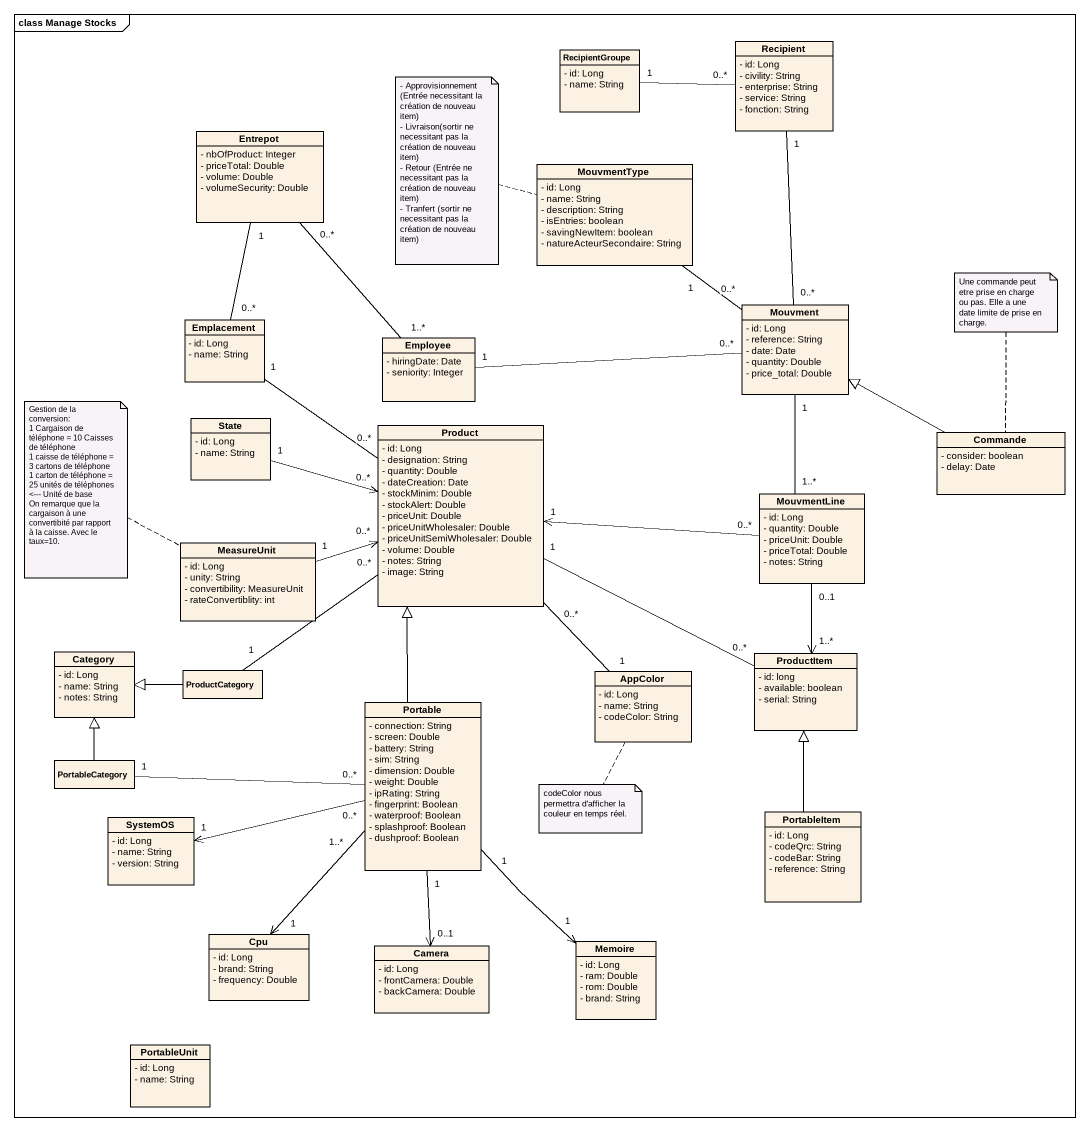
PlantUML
@startuml
mainframe class Manage Stocks
hide circle
hide empty members
skinparam classAttributeIconSize 0
class RecipientGroupe {
  - id: Long
  - name: String
}
class Recipient {
  - id: Long
  - civility: String
  - enterprise: String
  - service: String
  - fonction: String
}
class Entrepot {
  - nbOfProduct: Integer
  - priceTotal: Double
  - volume: Double
  - volumeSecurity: Double
}
class MouvmentType {
  - id: Long
  - name: String
  - description: String
  - isEntries: boolean
  - savingNewItem: boolean
  - natureActeurSecondaire: String
}
class Emplacement {
  - id: Long
  - name: String
}
class Mouvment {
  - id: Long
  - reference: String
  - date: Date
  - quantity: Double
  - price_total: Double
}
class Employee {
  - hiringDate: Date
  - seniority: Integer
}
class "State" as State_ {
  - id: Long
  - name: String
}
class Product {
  - id: Long
  - designation: String
  - quantity: Double
  - dateCreation: Date
  - stockMinim: Double
  - stockAlert: Double
  - priceUnit: Double
  - priceUnitWholesaler: Double
  - priceUnitSemiWholesaler: Double
  - volume: Double
  - notes: String
  - image: String
}
class Commande {
  - consider: boolean
  - delay: Date
}
class MouvmentLine {
  - id: Long
  - quantity: Double
  - priceUnit: Double
  - priceTotal: Double
  - notes: String
}
class MeasureUnit {
  - id: Long
  - unity: String
  - convertibility: MeasureUnit
  - rateConvertiblity: int
}
class Category {
  - id: Long
  - name: String
  - notes: String
}
class ProductItem {
  - id: long
  - available: boolean
  - serial: String
}
class ProductCategory
class AppColor {
  - id: Long
  - name: String
  - codeColor: String
}
class Portable {
  - connection: String
  - screen: Double
  - battery: String
  - sim: String
  - dimension: Double
  - weight: Double
  - ipRating: String
  - fingerprint: Boolean
  - waterproof: Boolean
  - splashproof: Boolean
  - dushproof: Boolean
}
class PortableCategory
class SystemOS {
  - id: Long
  - name: String
  - version: String
}
class PortableItem {
  - id: Long
  - codeQrc: String
  - codeBar: String
  - reference: String
}
class Cpu {
  - id: Long
  - brand: String
  - frequency: Double
}
class Camera {
  - id: Long
  - frontCamera: Double
  - backCamera: Double
}
class Memoire {
  - id: Long
  - ram: Double
  - rom: Double
  - brand: String
}
class PortableUnit {
  - id: Long
  - name: String
}
RecipientGroupe "1" -right- "0..*" Recipient
Recipient "1" -- "0..*" Mouvment
Emplacement "0..*" -up- "1" Entrepot
Emplacement "1" -- "0..*" Product
Mouvment "0..*" -up- "1" MouvmentType
Employee "1..*" -up- "0..*" Entrepot
Employee "1" -right- "0..*" Mouvment
Product "0..*" <-left- "1" State_
Product "1" <-right- "0..*" MouvmentLine
Product "1" -right- "0..*" ProductItem
Commande -left-|> Mouvment
MouvmentLine "1..*" -up- "1" Mouvment
MeasureUnit "1" -right-> "0..*" Product
ProductItem "1..*" <-up- "0..1" MouvmentLine
ProductCategory "1" -up- "0..*" Product
ProductCategory -left-|> Category
AppColor "1" -up- "0..*" Product
Portable -up-|> Product
Portable "1" --> "0..1" Camera
Portable "1" --> "1" Memoire
PortableCategory -up-|> Category
PortableCategory "1" -right- "0..*" Portable
SystemOS "1" <-right- "0..*" Portable
PortableItem -up-|> ProductItem
Cpu "1" <-up- "1..*" Portable
note left of MouvmentType
  - Approvisionnement (Entrée necessitant la création de nouveau item)
  - Livraison(sortir ne necessitant pas la création de nouveau item)
  - Retour (Entrée ne necessitant pas la création de nouveau item)
  - Tranfert (sortir ne necessitant pas la création de nouveau item)
end note
note top of Commande : Une commande peut etre prise en charge ou pas. Elle a une date limite de prise en charge.
note left of MeasureUnit
  Gestion de la conversion:
  1 Cargaison de téléphone = 10 Caisses de téléphone
  1 caisse de téléphone = 3 cartons de téléphone
  1 carton de téléphone = 25 unités de téléphones <--- Unité de base
  On remarque que la cargaison à une convertibité par rapport à la caisse. Avec le taux=10.
end note
note bottom of AppColor : codeColor nous permettra d'afficher la couleur en temps réel.
@enduml
